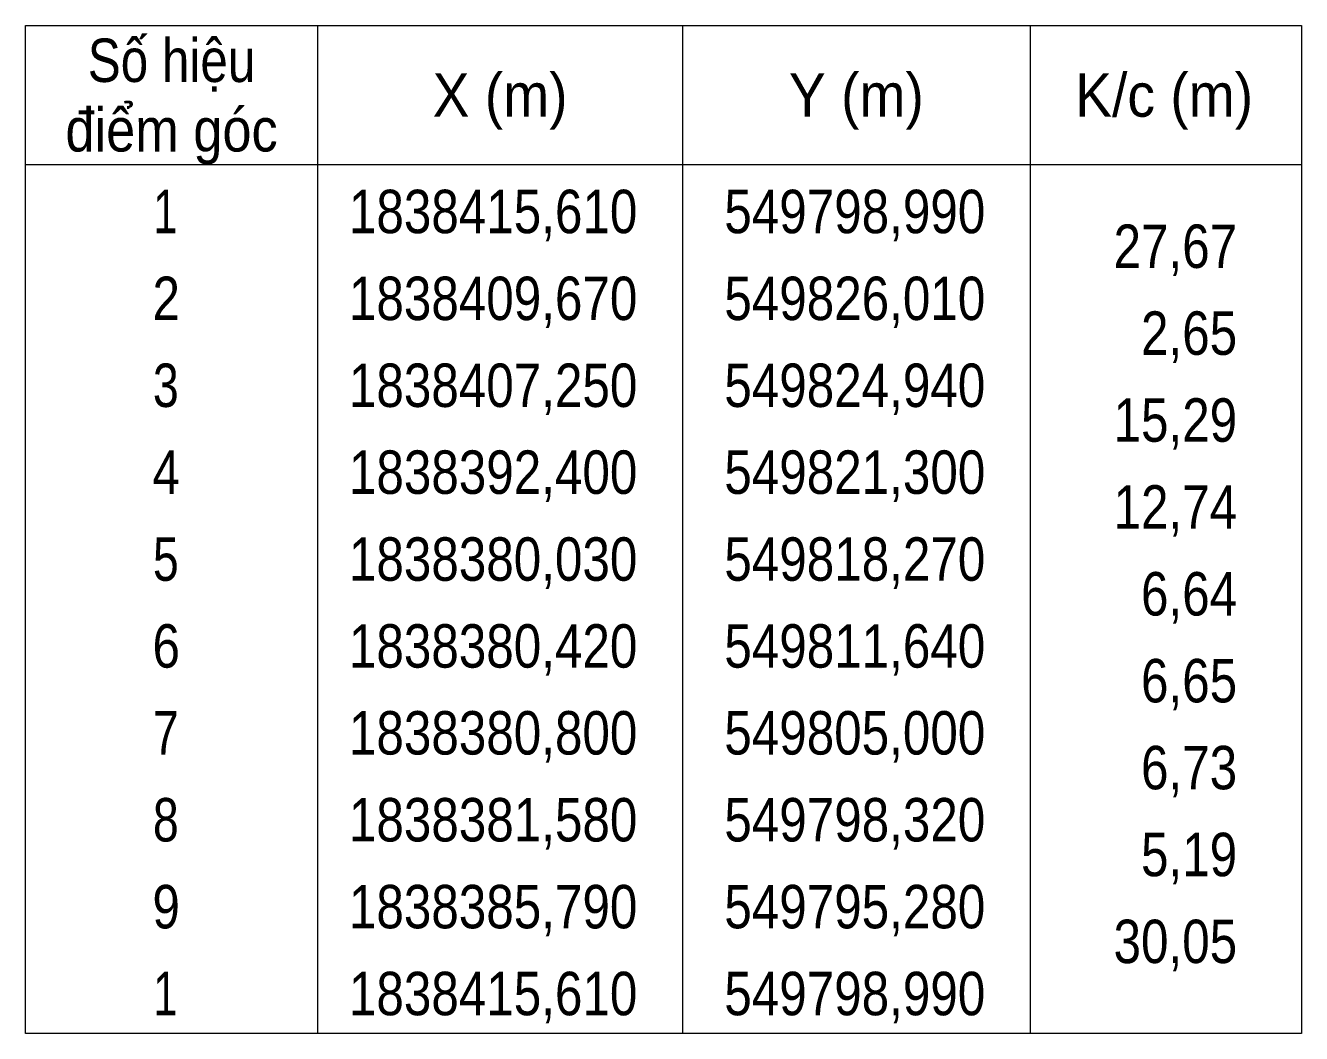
# Model space of a CAD drawing. Header units: metres. Extents: x 549096 to 550117, y 1838258 to 1839031.
# Drawn here: x 550043.6 to 550117, y 1838973.2 to 1839031.2 of the extents above; entities that cross this region are included whole.
import ezdxf
from ezdxf.enums import TextEntityAlignment as Align

# ---------------------------------------------------------------- set-up
doc = ezdxf.new("R2010")
doc.units = ezdxf.units.M
doc.header["$LTSCALE"] = 0.77
doc.layers.add('63', color=7, linetype='Continuous', lineweight=13)

msp = doc.modelspace()

# ---------------------------------------------------------------- linework, layer by layer
at = {"layer": '63'}
for p, q in [((550060.38, 1839031.24), (550060.38, 1838973.24)), ((550081.38, 1839031.24), (550081.38, 1838973.24)), ((550101.38, 1839031.24), (550101.38, 1838973.24)), ((550043.58, 1839023.24), (550116.98, 1839023.24))]:
    msp.add_line(p, q, dxfattribs=at)
msp.add_lwpolyline([(550043.58, 1839031.24), (550116.98, 1839031.24), (550116.98, 1838973.24), (550043.58, 1838973.24)], close=True, dxfattribs=at)

# ---------------------------------------------------------------- texts
for s, width, p in [('Số hiệu', 0.85, (550051.98, 1839027.99)), ('X (m)', 0.95, (550070.88, 1839025.99)), ('Y (m)', 0.95, (550091.375, 1839025.99)), ('K/c (m)', 0.95, (550109.08, 1839025.99)), ('điểm góc', 0.9, (550051.98, 1839023.99)), (' 1', 0.75, (550051.275, 1839019.29)), ('1838415,610', 0.85, (550070.48, 1839019.29)), ('549798,990', 0.85, (550091.285, 1839019.29)), (' 2', 0.85, (550051.28, 1839014.29)), ('1838409,670', 0.85, (550070.48, 1839014.29)), ('549826,010', 0.85, (550091.285, 1839014.29)), (' 3', 0.8, (550051.28, 1839009.29)), ('1838407,250', 0.85, (550070.48, 1839009.29)), ('549824,940', 0.85, (550091.285, 1839009.29)), (' 4', 0.85, (550051.275, 1839004.29)), ('1838392,400', 0.85, (550070.48, 1839004.29)), ('549821,300', 0.85, (550091.285, 1839004.29)), (' 5', 0.8, (550051.28, 1838999.29)), ('1838380,030', 0.85, (550070.48, 1838999.29)), ('549818,270', 0.85, (550091.285, 1838999.29)), (' 6', 0.85, (550051.28, 1838994.29)), ('1838380,420', 0.85, (550070.48, 1838994.29)), ('549811,640', 0.85, (550091.285, 1838994.29)), (' 7', 0.8, (550051.28, 1838989.29)), ('1838380,800', 0.85, (550070.48, 1838989.29)), ('549805,000', 0.85, (550091.285, 1838989.29)), (' 8', 0.8, (550051.28, 1838984.29)), ('1838381,580', 0.85, (550070.48, 1838984.29)), ('549798,320', 0.85, (550091.285, 1838984.29)), (' 9', 0.85, (550051.275, 1838979.29)), ('1838385,790', 0.85, (550070.48, 1838979.29)), ('549795,280', 0.85, (550091.285, 1838979.29)), ('1838415,610', 0.85, (550070.48, 1838974.29)), ('549798,990', 0.85, (550091.285, 1838974.29)), (' 1', 0.75, (550051.275, 1838974.29))]:
    msp.add_text(s, height=2.5, dxfattribs=dict(at, width=width)).set_placement(p, align=Align.CENTER)
at = {"layer": '63', "width": 0.85}
for s, p in [('27,67', (550113.28, 1839017.29)), ('2,65', (550113.28, 1839012.29)), ('15,29', (550113.28, 1839007.29)), ('12,74', (550113.28, 1839002.29)), ('6,64', (550113.28, 1838997.29)), ('6,65', (550113.28, 1838992.29)), ('6,73', (550113.28, 1838987.29)), ('5,19', (550113.28, 1838982.29)), ('30,05', (550113.28, 1838977.29))]:
    msp.add_text(s, height=2.5, dxfattribs=at).set_placement(p, align=Align.RIGHT)

doc.saveas('drawing.dxf')
